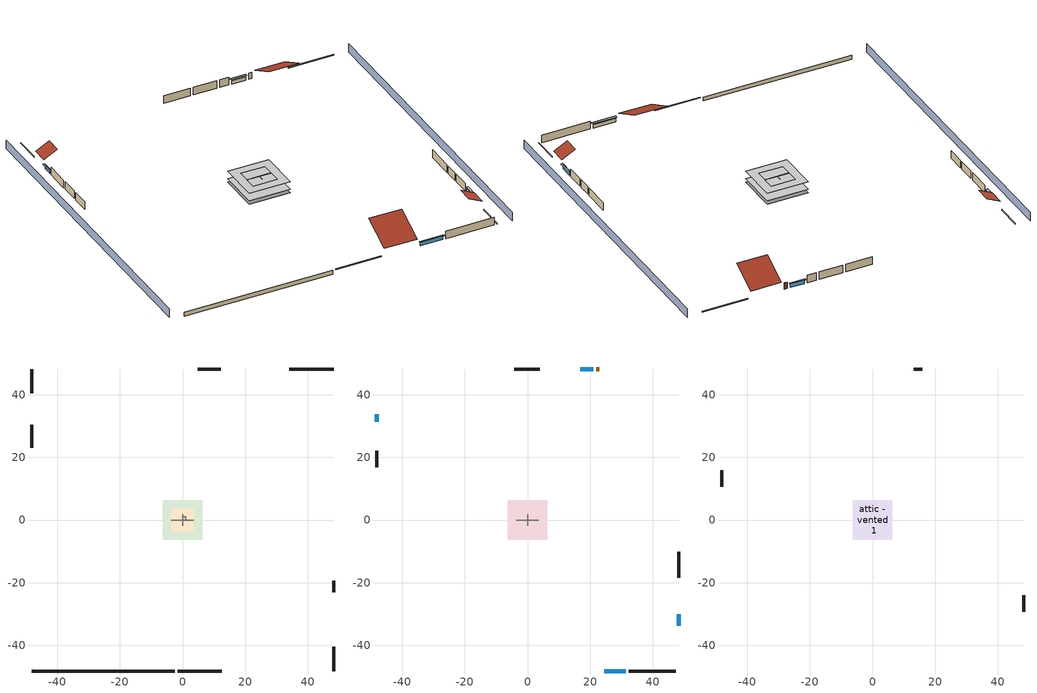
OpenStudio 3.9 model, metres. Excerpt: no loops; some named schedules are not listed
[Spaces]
garage 1
 floor foundation (Slab1 construction): -3.66,-3.66 -3.66,3.66 3.66,3.66 3.66,-3.66 z0
 wall outside (Wall1 construction): -48.21,30.36 -48.21,23.05 z0.3:2.74
 wall outside (Wall2 construction): 12.22,48.21 4.91,48.21 z0.3:2.74
 wall outside (Wall12 construction): 48.21,-23.06 48.21,-19.4 z0.3:2.74
 wall to conditioned space 1 (Wall5 construction Reversed): -3.66,0 3.66,0 z0.3:2.74
 wall to conditioned space 1 (Wall6 construction Reversed): 0,-1.83 0,1.83 z0.3:2.74
crawlspace - vented 1
 floor foundation (Slab2 construction): -6.28,-6.28 -6.28,6.28 6.28,6.28 6.28,-6.28 z-0.91
 wall outside (RimJoist1 construction): -1.56,-48.21 12.49,-48.21 z0.3:0.61
 wall outside (RimJoist2 construction): -48.21,48.21 -48.21,40.41 z0.3:0.61
 wall outside (RimJoist3 construction): 48.21,48.21 34.16,48.21 z0.3:0.61
 wall outside (RimJoist4 construction): 48.21,-48.21 48.21,-40.41 z0.3:0.61
 wall foundation (FoundationWall1 construction): -48.21,-48.21 -2.49,-48.21 z-0.91:0.3
central ac and furnace airloop ret air space
 floor adiabatic (AdiabaticConst): 0,0 0,1 1,1 1,0 z0
 wall adiabatic (AdiabaticConst): 0,1 0,0 1,0 1,1 0,1 z0:1
 ceiling adiabatic (AdiabaticConst): 1,0 1,1 0,1 0,0 z1
conditioned space 1
 floor to crawlspace - vented 1 (Floor2 construction): -6.28,-6.28 -6.28,6.28 6.28,6.28 6.28,-6.28 z0.3
 wall outside (Wall3 construction): 32.34,-48.21 47.28,-48.21 z0.3:2.74
 wall outside (Wall4 construction): -48.21,22.12 -48.21,16.82 z0.3:2.74
 wall outside (Wall7 construction): 3.98,48.21 -4.2,48.21 z0.3:2.74
 wall outside (Wall8 construction): 48.21,-18.47 48.21,-10.17 z0.3:2.74
 wall outside (AdiabaticWallConstruction): 24.5,-48.21 31.41,-48.21 z0.3:1.46; -48.21,33.81 -48.21,31.29 / 21.07,48.21 16.82,48.21 z0.3:1.43; 48.21,-33.81 48.21,-30.17 z0.3:1.52
 wall outside (AdiabaticWallConstruction 1): 22.91,48.21 22,48.21 z0.3:2.34
 window (WindowConstruction): 24.5,-48.21 31.41,-48.21 z0.3:1.46
 window (WindowConstruction 1): -48.21,33.81 -48.21,31.29 z0.3:1.43
 window (WindowConstruction 2): 21.07,48.21 16.83,48.21 z0.3:1.43
 window (WindowConstruction 3): 48.21,-33.81 48.21,-30.17 z0.3:1.52
 door (Door): 22.91,48.21 22,48.21 z0.3:2.34
attic - vented 1
 floor to garage 1 (Floor1 construction): -3.66,-3.66 -3.66,3.66 3.66,3.66 3.66,-3.66 z2.74
 floor to conditioned space 1 (Floor3 construction Reversed): -6.28,-6.28 -6.28,6.28 6.28,6.28 6.28,-6.28 z2.74
 wall outside (Wall9 construction): -48.21,15.89 -48.21,10.64 z0.3:2.74
 wall outside (Wall10 construction): 48.21,-29.24 48.21,-23.99 z0.3:2.74
 wall outside (Wall11 construction): 15.9,48.21 13.15,48.21 z0.3:2.74
 roof outside (Roof1 construction): 23.57,-48.21,2.74 23.57,-39.13,7.29 13.42,-39.13,7.29 13.42,-48.21,2.74
 roof outside (Roof2 construction): -48.21,34.74,2.74 -43.97,34.74,4.86 -43.97,39.48,4.86 -48.21,39.48,2.74
 roof outside (Roof3 construction): 48.21,-34.74,2.74 43.97,-34.74,4.86 43.97,-39.48,4.86 48.21,-39.48,2.74
 roof outside (Roof4 construction): 23.84,48.21,2.74 23.84,39.81,6.94 33.23,39.81,6.94 33.23,48.21,2.74
shading: 52.78,-48.21 52.78,48.21 / -52.78,48.21 -52.78,-48.21 z0:2.74; 31.71,-48.21 24.2,-48.21 24.2,-48.82 31.71,-48.82 z1.77; -48.21,30.99 -48.21,34.12 -48.82,34.12 -48.82,30.99 z1.74; 16.52,48.21 21.37,48.21 21.37,48.82 16.52,48.82 z1.74; 48.21,-29.87 48.21,-34.12 48.82,-34.12 48.82,-29.87 z1.83
[Site]
Portland Intl Arpt_OR: Latitude {deg}=45.59; Longitude {deg}=-122.6; Time Zone {hr}=-8; Elevation {m}=33; Terrain=Suburbs; Keep Site Location Information=Yes
[Site:GroundTemperature:Shallow]
10.2558, 8.96328, 8.85977, 9.47314, 11.9355, 14.3863, 16.5111, 17.8571, 17.9714, 16.8767, 14.8061, 12.4304
[Site:WaterMainsTemperature]
Calculation Method=Schedule; Temperature Schedule=mains temperature schedule
[Building]
Building 1
[Material] Roughness=Rough
Name | Thickness {m} | Conductivity {W/m-K} | Density {kg/m3} | Specific Heat {J/kg-K} | Thermal Absorptance | Solar Absorptance | Visible Absorptance
slate or tile shingles | 0.01905 | 0.840978 | 1899.972 | 799.717 | 0.9 | 0.75 | 0.75
roof rigid ins | 0.00329814 | 0.029427 | 32.04 | 1214.23 | 0.9 | 0.7 | 0.7
osb sheathing 0.5 in. | 0.0127 | 0.115458 | 512.64 | 1214.23 | 0.9 | 0.6 | 0.6
composite shingle siding | 0.00635 | 0.162714 | 1121.4 | 1465.45 | 0.9 | 0.7 | 0.7
osb sheathing 0.5 in. 1 | 0.0127 | 0.115458 | 512.64 | 1214.23 | 0.9 | 0.7 | 0.7
wall stud and cavity | 0.1397 | 0.348479 | 139.0536 | 1170.24 | 0.9 | 0.6 | 0.6
wall stud and cavity 1 | 0.1397 | 0.434317 | 139.0536 | 1170.24 | 0.9 | 0.7 | 0.7
gypsum board | 0.0127 | 0.160291 | 801 | 837.4 | 0.9 | 0.6 | 0.6
osb sheathing 0.5 in. 2; osb sheathing 0.5 in. 3 | 0.0127 | 0.115458 | 512.64 | 1214.23
wall stud and cavity 2 | 0.1397 | 0.506836 | 139.0536 | 1170.24 | 0.9 | 0.7 | 0.7
rim joist stud and cavity | 0.0508 | 0.144151 | 50.32683 | 1063.81 | 0.9 | 0.6 | 0.6
ceiling stud and cavity | 0.1397 | 1.39189 | 65.682 | 1177.47 | 0.9 | 0.7 | 0.7
floor stud and cavity | 0.1397 | 0.923637 | 92.3553 | 1139.71 | 0.9 | 0.7 | 0.7
osb sheathing 0.75 in. | 0.01905 | 0.115458 | 512.64 | 1214.23 | 0.9 | 0.7 | 0.7
floor covering | 0.0127 | 0.0433444 | 54.468 | 1339.84 | 0.9 | 0.6 | 0.6
ceiling loosefill ins | 0.169333 | 0.0480833 | 16.02 | 1046.75 | 0.9 | 0.7 | 0.7
ceiling stud and cavity 1 | 0.1397 | 0.0824711 | 65.682 | 1177.47 | 0.9 | 0.7 | 0.7
concrete 4.0 in. | 0.1016 | 1.803125 | 2242.8 | 837.4 | 0.9 | 0.7 | 0.7
concrete 8.0 in. | 0.2032 | 1.803125 | 2242.8 | 837.4 | 0.9 | 0.7 | 0.7
soil 0.5 in. | 0.0127 | 2.4234 | 1842.3 | 418.7 | 0.9 | 0.7 | 0.7
wood siding; wood siding 1 | 0.0254 | 0.102417 | 544.68 | 1172.36
wall rigid ins | 0.512978 | 0.029427 | 32.04 | 1214.23 | 0.9 | 0.7 | 0.7
wall stud and cavity 3 | 0.0889 | 0.380278 | 52.3479 | 1209.89 | 0.9 | 0.7 | 0.7
door material | 0.04445 | 0.0612267 | 512.64 | 1214.23 | 0.9 | 0.7 | 0.7
wall stud and cavity 4 | 0.0889 | 0.391764 | 83.0341 | 1211.67 | 0.9 | 0.7 | 0.7
furniture material conditioned space 1; furniture material garage 1 | 0.1524 | 0.115458 | 640.8 | 1214.23 | 0.9 | 0.6 | 0.6
[Construction]
Roof1 construction; Roof2 construction; Roof3 construction; Roof4 construction: slate or tile shingles, roof rigid ins, osb sheathing 0.5 in.
Wall1 construction; Wall2 construction: composite shingle siding, osb sheathing 0.5 in. 1, wall stud and cavity
Wall3 construction; Wall4 construction: composite shingle siding, osb sheathing 0.5 in. 1, wall stud and cavity 1, gypsum board
Wall5 construction Reversed: gypsum board, wall stud and cavity 2, osb sheathing 0.5 in. 2
Wall6 construction Reversed: gypsum board, wall stud and cavity 2, osb sheathing 0.5 in. 3
Wall7 construction; Wall8 construction: composite shingle siding, osb sheathing 0.5 in. 2, wall stud and cavity 1, gypsum board
Wall9 construction; Wall10 construction; Wall11 construction; Wall12 construction: composite shingle siding, osb sheathing 0.5 in. 2, wall stud and cavity
RimJoist1 construction; RimJoist2 construction; RimJoist3 construction; RimJoist4 construction: composite shingle siding, rim joist stud and cavity
Floor1 construction: ceiling stud and cavity
Floor2 construction: floor stud and cavity, osb sheathing 0.75 in., floor covering
Floor3 construction Reversed: gypsum board, ceiling stud and cavity 1, ceiling loosefill ins
Slab1 construction: concrete 4.0 in.
FoundationWall1 construction: concrete 8.0 in.
Slab2 construction: soil 0.5 in.
WindowConstruction; WindowConstruction 1; WindowConstruction 2; WindowConstruction 3: WindowMaterial
AdiabaticWallConstruction: wood siding, wall rigid ins, wall stud and cavity 3, gypsum board
Door: door material
AdiabaticWallConstruction 1: wood siding 1, wall rigid ins, wall stud and cavity 3, gypsum board
PartitionWallConstruction: gypsum board, wall stud and cavity 4, gypsum board
furniture construction conditioned space 1: furniture material conditioned space 1
furniture construction garage 1: furniture material garage 1
AdiabaticConst: Adiabatic
[WindowMaterial:SimpleGlazingSystem]
WindowMaterial: U-Factor {W/m2-K}=2.15764; Solar Heat Gain Coefficient=0.44
[Material:NoMass]
Adiabatic: Roughness=Rough; Thermal Resistance {m2-K/W}=176.1
[ThermalZone] Multiplier=1; Use Ideal Air Loads=No
Name | Volume {m3} | Thermostat
conditioned space | 384.656 | conditioned space temperature setpoint
attic - vented | 228.873
garage | 130.484
crawlspace - vented | 192.328
central ac and furnace airloop ret air zone | 1
[Sizing:Zone] Zone Cooling Design Supply Air Temperature Input Method=SupplyAirTemperature; Zone Cooling Design Supply Air Temperature {C}=14; Zone Cooling Design Supply Air Temperature Difference {deltaC}=11.11; Zone Heating Design Supply Air Temperature Input Method=SupplyAirTemperature; Zone Heating Design Supply Air Temperature {C}=40; Zone Heating Design Supply Air Temperature Difference {deltaC}=11.11; Zone Cooling Design Supply Air Humidity Ratio {kg-H2O/kg-air}=0.0085; Zone Heating Design Supply Air Humidity Ratio {kg-H2O/kg-air}=0.008; Cooling Design Air Flow Method=DesignDay; Heating Design Air Flow Method=DesignDay; Account for Dedicated Outdoor Air System=No; Dedicated Outdoor Air System Control Strategy=NeutralSupplyAir; Dedicated Outdoor Air Low Setpoint Temperature for Design {C}=autosize; Dedicated Outdoor Air High Setpoint Temperature for Design {C}=autosize; Zone Load Sizing Method=Sensible Load Only No Latent Load; Zone Latent Cooling Design Supply Air Humidity Ratio Input Method=HumidityRatioDifference; Zone Cooling Design Supply Air Humidity Ratio Difference {kgWater/kgDryAir}=0.005; Zone Latent Heating Design Supply Air Humidity Ratio Input Method=HumidityRatioDifference; Zone Humidification Design Supply Air Humidity Ratio Difference {kgWater/kgDryAir}=0.005; Sizing Option=Coincident
attic - vented; garage; crawlspace - vented; central ac and furnace airloop ret air zone
[Space]
Name | Thermal Zone | Volume {m3}
conditioned space 1 | conditioned space | 384.656
attic - vented 1 | attic - vented | 228.873
garage 1 | garage | 130.484
crawlspace - vented 1 | crawlspace - vented | 192.328
central ac and furnace airloop ret air space | central ac and furnace airloop ret air zone
[ThermostatSetpoint:DualSetpoint]
conditioned space temperature setpoint: Heating Setpoint Temperature Schedule=heating setpoint; Cooling Setpoint Temperature Schedule=cooling setpoint; Temperature Difference Between Cutout And Setpoint {deltaC}=0
[Foundation:Kiva] Wall Depth Below Slab {m}=0.2032
Name | Initial Indoor Air Temperature {C} | Wall Height Above Grade {m}
Foundation Kiva 1 | 13.4258 | 0.1016
Foundation Kiva 2 | 8.41658 | 0.3048
[Foundation:Kiva:Settings]
Soil Conductivity {W/m-K}=2.4234; Soil Density {kg/m3}=1842.3; Soil Specific Heat {J/kg-K}=418.7; Ground Solar Absorptivity=0.9; Ground Thermal Absorptivity=0.9; Ground Surface Roughness {m}=0.03; Far-Field Width {m}=40; Deep-Ground Boundary Condition=ZeroFlux; Deep-Ground Depth {m}=40; Minimum Cell Dimension {m}=0.2; Maximum Cell Growth Coefficient=3; Simulation Timestep=Timestep
[SurfaceProperty:ExposedFoundationPerimeter] Exposed Perimeter Calculation Method=TotalExposedPerimeter
Name | Total Exposed Perimeter {m}
Slab1 | 18.288
Slab2 | 45.72
[SurfaceProperty:IncidentSolarMultiplier] Incident Solar Multiplier=1; Incident Solar Multiplier Schedule=trans schedule winter=0.85 summer=0.7
Window1; Window2; Window3; Window4
[InternalMass:Definition] Design Level Calculation Method=SurfaceArea
Name | Construction | Surface Area {m2}
partition wall mass | PartitionWallConstruction | 157.749
furniture mass conditioned space 1 | furniture construction conditioned space 1 | 63.09974
furniture mass garage 1 | furniture construction garage 1 | 5.35122
[InternalMass] Multiplier=1
Name | Internal Mass Definition | Space or SpaceType
partition wall mass | partition wall mass | conditioned space 1
furniture mass conditioned space 1 | furniture mass conditioned space 1 | conditioned space 1
furniture mass garage 1 | furniture mass garage 1 | garage 1
[Fan:SystemModel]
central ac and furnace supply fan: Availability Schedule=Always On Discrete; Design Maximum Air Flow Rate {m3/s}=0.589934; Speed Control Method=Discrete; Electric Power Minimum Flow Rate Fraction=0.2; Design Pressure Rise {Pa}=500; Motor Efficiency=1; Motor In Air Stream Fraction=1; Design Electric Power Consumption {W}=autosize; Design Power Sizing Method=PowerPerFlow; Electric Power Per Unit Flow Rate {W/(m3/s)}=794.58; Electric Power Per Unit Flow Rate Per Unit Pressure {W-s/m3-Pa}=1.66667; Fan Total Efficiency=0.7; Motor Loss Radiative Fraction=0; Speed Flow Fraction 1=0.9832; Speed Electric Power Fraction 1=0.95044; Speed Flow Fraction 2=1; Speed Electric Power Fraction 2=1
[EnergyManagementSystem:Sensor]
Name | Output Variable or Output Meter Index Key | Output Variable or Output Meter
central_ac_and_furnace_supply_fan_s; central_ac_and_furnace_supply_fan_s_1 | central ac and furnace supply fan | Fan Electricity Energy
water_heater_T_set | water heater setpoint | Schedule Value
out_pb_s |  | Site Outdoor Air Barometric Pressure
out_wt_s |  | Site Outdoor Air Humidity Ratio
site_vw_s |  | Site Wind Speed
cool_season | cooling season schedule | Schedule Value
central_ac_and_furnace_airloop_Fan_RTF_s | central ac and furnace supply fan | Fan Runtime Fraction Speed 1
central_ac_and_furnace_airloop_Fan_RTF_s_1 | central ac and furnace supply fan | Fan Runtime Fraction Speed 2
central_ac_and_furnace_airloop_AH_MFR_s | Node 7 | System Node Mass Flow Rate
central_ac_and_furnace_airloop_AH_VFR_s | Node 7 | System Node Current Density Volume Flow Rate
central_ac_and_furnace_airloop_AH_Tout_s | Node 7 | System Node Temperature
central_ac_and_furnace_airloop_AH_Wout_s | Node 7 | System Node Humidity Ratio
central_ac_and_furnace_airloop_RA_T_s | Node 10 | System Node Temperature
central_ac_and_furnace_airloop_Ra_W_s | Node 10 | System Node Humidity Ratio
central_ac_and_furnace_airloop_0_DZ_T_s | crawlspace - vented | Zone Air Temperature
central_ac_and_furnace_airloop_0_DZ_W_s | crawlspace - vented | Zone Mean Air Humidity Ratio
natural_vent_s | natural vent schedule | Schedule Value
htg_sp_s | heating setpoint | Schedule Value
clg_sp_s | cooling setpoint | Schedule Value
mech_vent_range_fan_0_sch_s | mech vent range fan 0 schedule | Schedule Value
mech_vent_bath_fan_0_sch_s | mech vent bath fan 0 schedule | Schedule Value
clothes_dryer_exhaust_0_sch_s | clothes_dryer | Schedule Value
htg_load_cond |  | Heating:EnergyTransfer:Zone:CONDITIONED SPACE
clg_load_cond |  | Cooling:EnergyTransfer:Zone:CONDITIONED SPACE
htg_load_duct |  | Heating:EnergyTransfer:Zone:CENTRAL AC AND FURNACE AIRLOOP RET AIR ZONE
clg_load_duct |  | Cooling:EnergyTransfer:Zone:CENTRAL AC AND FURNACE AIRLOOP RET AIR ZONE
s_conv | Floor2 | Surface Inside Face Convection Heat Gain Energy
s_ig | Floor2 | Surface Inside Face Internal Gains Radiation Heat Gain Energy
s_sol | Floor2 | Surface Inside Face Solar Radiation Heat Gain Energy
s_lgt | Floor2 | Surface Inside Face Lights Radiation Heat Gain Energy
s_surf | Floor2 | Surface Inside Face Net Surface Thermal Radiation Heat Gain Energy
s_conv_1 | Floor3 | Surface Inside Face Convection Heat Gain Energy
s_ig_1 | Floor3 | Surface Inside Face Internal Gains Radiation Heat Gain Energy
s_sol_1 | Floor3 | Surface Inside Face Solar Radiation Heat Gain Energy
s_lgt_1 | Floor3 | Surface Inside Face Lights Radiation Heat Gain Energy
s_surf_1 | Floor3 | Surface Inside Face Net Surface Thermal Radiation Heat Gain Energy
ss_sol | Door1 | Surface Inside Face Solar Radiation Heat Gain Energy
ss_lgt | Door1 | Surface Inside Face Lights Radiation Heat Gain Energy
ss_conv | Door1 | Surface Inside Face Convection Heat Gain Energy
ss_ig | Door1 | Surface Inside Face Internal Gains Radiation Heat Gain Energy
ss_surf | Door1 | Surface Inside Face Net Surface Thermal Radiation Heat Gain Energy
ss_conv_1 | Window1 | Surface Inside Face Convection Heat Gain Energy
ss_ig_1 | Window1 | Surface Inside Face Internal Gains Radiation Heat Gain Energy
ss_surf_1 | Window1 | Surface Inside Face Net Surface Thermal Radiation Heat Gain Energy
ss_trans_in | Window1 | Surface Window Transmitted Solar Radiation Rate
ss_back_out | Window1 | Surface Window Shortwave from Zone Back Out Window Heat Transfer Rate
ss_trans_out | Window1 | Surface Inside Face Initial Transmitted Diffuse Transmitted Out Window Solar Radiation Rate
ss_conv_2 | Window2 | Surface Inside Face Convection Heat Gain Energy
ss_ig_2 | Window2 | Surface Inside Face Internal Gains Radiation Heat Gain Energy
ss_surf_2 | Window2 | Surface Inside Face Net Surface Thermal Radiation Heat Gain Energy
ss_trans_in_1 | Window2 | Surface Window Transmitted Solar Radiation Rate
ss_back_out_1 | Window2 | Surface Window Shortwave from Zone Back Out Window Heat Transfer Rate
ss_trans_out_1 | Window2 | Surface Inside Face Initial Transmitted Diffuse Transmitted Out Window Solar Radiation Rate
ss_conv_3 | Window3 | Surface Inside Face Convection Heat Gain Energy
ss_ig_3 | Window3 | Surface Inside Face Internal Gains Radiation Heat Gain Energy
[OtherEquipment:Definition] Design Level Calculation Method=EquipmentLevel
Name | Design Level {W} | Fraction Latent | Fraction Radiant | Fraction Lost
water heater sens; central ac and furnace airloop_0 SupSensLkToCond; central ac and furnace airloop_0 SupCondToLv; central ac and furnace airloop_0 RetCondToRP; central ac and furnace airloop_0 RetSensLkToRP; central ac and furnace airloop_0 SupCondToDZ; central ac and furnace airloop_0 RetCondToDZ; central ac and furnace airloop_0 SupSensLkToDZ; mech vent house fan sensible load | 0 | 0 | 0 | 0
water heater lat; central ac and furnace airloop_0 SupLatLkToCond; central ac and furnace airloop_0 RetLatLkToRP; central ac and furnace airloop_0 SupLatLkToDZ; mech vent house fan latent load | 0 | 1 | 0 | 0
water heater energy adjustment1 | 0.01 | 0 | 0 | 1
clothes dryer 2 | 6923.03 | 0.015 | 0.081 | 0.85
cooking range 2 | 4547.19 | 0.16 | 0.384 | 0.2
general water use sensible | -43.4886 | 0 | 0.6 | 0
general water use latent | 44.1266 | 1 | 0 | 0
[OtherEquipment]
Name | Other Equipment Definition | Space or SpaceType | Schedule | Fuel Type
water heater sens | water heater sens | conditioned space 1 | Always On Discrete
water heater lat | water heater lat | conditioned space 1 | Always On Discrete
water heater energy adjustment1 | water heater energy adjustment1 | conditioned space 1 | Always On Discrete | Electricity
clothes dryer 1 | clothes dryer 2 | conditioned space 1 | clothes_dryer | NaturalGas
cooking range 1 | cooking range 2 | conditioned space 1 | cooking_range | NaturalGas
general water use sensible | general water use sensible | conditioned space 1 | general water use schedule
general water use latent | general water use latent | conditioned space 1 | general water use schedule
central ac and furnace airloop_0 SupSensLkToCond | central ac and furnace airloop_0 SupSensLkToCond | conditioned space 1 | Always On Discrete
central ac and furnace airloop_0 SupLatLkToCond | central ac and furnace airloop_0 SupLatLkToCond | conditioned space 1 | Always On Discrete
central ac and furnace airloop_0 SupCondToLv | central ac and furnace airloop_0 SupCondToLv | conditioned space 1 | Always On Discrete
central ac and furnace airloop_0 RetCondToRP | central ac and furnace airloop_0 RetCondToRP | central ac and furnace airloop ret air space | Always On Discrete
central ac and furnace airloop_0 RetSensLkToRP | central ac and furnace airloop_0 RetSensLkToRP | central ac and furnace airloop ret air space | Always On Discrete
central ac and furnace airloop_0 RetLatLkToRP | central ac and furnace airloop_0 RetLatLkToRP | central ac and furnace airloop ret air space | Always On Discrete
central ac and furnace airloop_0 SupCondToDZ | central ac and furnace airloop_0 SupCondToDZ | crawlspace - vented 1 | Always On Discrete
central ac and furnace airloop_0 RetCondToDZ | central ac and furnace airloop_0 RetCondToDZ | crawlspace - vented 1 | Always On Discrete
central ac and furnace airloop_0 SupSensLkToDZ | central ac and furnace airloop_0 SupSensLkToDZ | crawlspace - vented 1 | Always On Discrete
central ac and furnace airloop_0 SupLatLkToDZ | central ac and furnace airloop_0 SupLatLkToDZ | crawlspace - vented 1 | Always On Discrete
mech vent house fan sensible load | mech vent house fan sensible load | conditioned space 1 | Always On Discrete
mech vent house fan latent load | mech vent house fan latent load | conditioned space 1 | Always On Discrete
[ElectricEquipment:Definition] Design Level Calculation Method=EquipmentLevel
Name | Design Level {W} | Fraction Latent | Fraction Radiant | Fraction Lost
clothes washer | 613.153 | 0.03 | 0.162 | 0.7
clothes dryer | 521.11 | 0.015 | 0.081 | 0.85
fridge | 46.9578 | 0 | 0.6 | 0
freezer | 194.914 | 0 | 0.6 | 0
cooking range | 155.157 | 0.16 | 0.384 | 0.2
misc tv | 304.05 | 0 | 0.6 | 0
misc plug loads | 165.879 | 0.021 | 0.558 | 0.049
whole house fan; mech vent house fan | 0 | 0 | 0 | 1
mech vent house fan cfis | 0 | 0 | 0 | 0
mech vent range fan 0; mech vent bath fan 0 | 30 | 0 | 0 | 1
[ElectricEquipment]
Name | Electric Equipment Definition | Space or SpaceType | Schedule
clothes washer | clothes washer | conditioned space 1 | clothes_washer
clothes dryer | clothes dryer | conditioned space 1 | clothes_dryer
fridge | fridge | conditioned space 1 | fridge schedule
freezer | freezer | garage 1 | freezer schedule
cooking range | cooking range | conditioned space 1 | cooking_range
misc tv | misc tv | conditioned space 1 | plug_loads_tv
misc plug loads | misc plug loads | conditioned space 1 | plug_loads_other
whole house fan | whole house fan | conditioned space 1 | Always On Discrete
mech vent house fan | mech vent house fan | conditioned space 1 | mech vent house fan schedule
mech vent house fan cfis | mech vent house fan cfis | conditioned space 1 | mech vent house fan cfis schedule
mech vent range fan 0 | mech vent range fan 0 | conditioned space 1 | mech vent range fan 0 schedule
mech vent bath fan 0 | mech vent bath fan 0 | conditioned space 1 | mech vent bath fan 0 schedule
[WaterUse:Equipment:Definition]
clothes washer: Peak Flow Rate {m3/s}=1.38205e-05
[Lights:Definition] Design Level Calculation Method=LightingLevel; Fraction Radiant=0.6; Fraction Visible=0.2; Return Air Fraction=0
Name | Lighting Level {W}
interior lighting | 1372.94
garage lighting | 70.5615
[Lights] Fraction Replaceable=1
Name | Lights Definition | Space or SpaceType | Schedule
interior lighting | interior lighting | conditioned space 1 | lighting_interior
garage lighting | garage lighting | garage 1 | lighting_garage
[Exterior:Lights:Definition]
exterior lighting: Design Level {W}=42.5523
[Exterior:Lights]
exterior lighting: Exterior Lights Definition=exterior lighting; Schedule=exterior lighting schedule
[People:Definition]
occupants: Number of People Calculation Method=People; Number of People {people}=2; Fraction Radiant=0.314171; Sensible Heat Fraction=0.56303; Carbon Dioxide Generation Rate {m3/s-W}=0; Enable ASHRAE 55 Comfort Warnings=No; Mean Radiant Temperature Calculation Type=EnclosureAveraged
[People]
occupants: People Definition=occupants; Space or SpaceType=conditioned space 1; Number of People Schedule=occupants; Activity Level Schedule=occupants activity schedule; Multiplier=1
[ZoneMixing] Schedule=Always On Continuous; Design Flow Rate Calculation Method=Flow/Zone; Design Flow Rate {m3/s}=0
Name | Zone or Space | Source Zone or Space
central ac and furnace airloop_0 ZoneMixDZToCond mix | conditioned space | crawlspace - vented
central ac and furnace airloop_0 ZoneMixCondToDZ mix | crawlspace - vented | conditioned space
whole house fan mix | attic - vented | conditioned space
[SpaceInfiltration:DesignFlowRate] Schedule=Always On Discrete
Name | Space or SpaceType | Design Flow Rate Calculation Method | Design Flow Rate {m3/s} | Air Changes per Hour {1/hr} | Constant Term Coefficient | Temperature Term Coefficient | Velocity Term Coefficient | Velocity Squared Term Coefficient
natural vent flow; whole house fan flow; infil flow | conditioned space 1 | Flow/Space | 0
infil crawlspace - vented 1 | crawlspace - vented 1 | AirChanges/Hour |  | 2.6013 | 1 | 0 | 0 | 0
crawlspace_vented 1 duct leakage imbalance infil flow | crawlspace - vented 1 | Flow/Space | 0
[SpaceInfiltration:EffectiveLeakageArea] Schedule=Always On Discrete
Name | Space or SpaceType | Effective Air Leakage Area {cm2} | Stack Coefficient | Wind Coefficient
infil garage 1 | garage 1 | 679.592 | 0.000129147 | 4.64657e-05
infil attic - vented 1 | attic - vented 1 | 7041.35 | 0.000226005 | 3.83144e-05
